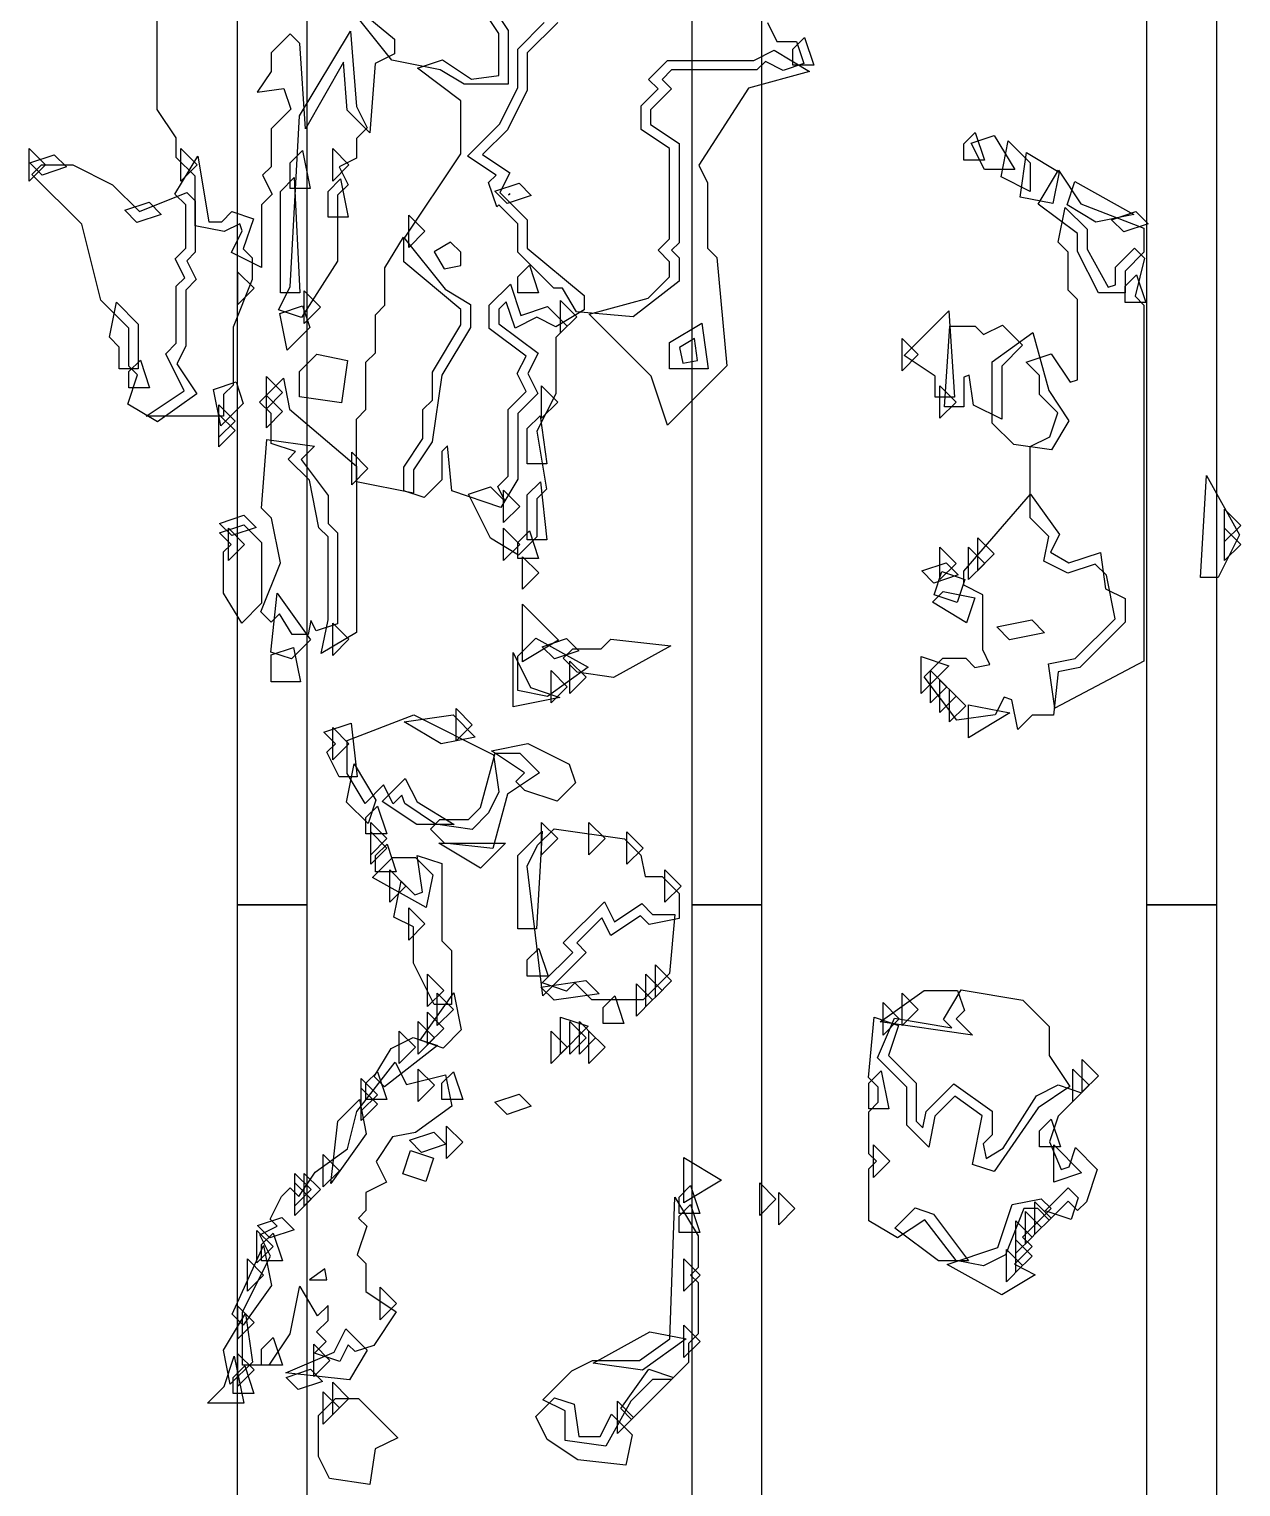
# Model space of a CAD drawing. Header units: millimetres. Extents: x 0 to 289, y 0 to 289.
# Drawn here: x 97.6 to 159.1, y 115 to 189 of the extents above; entities that cross this region are included whole.
import ezdxf

# ---------------------------------------------------------------- set-up
doc = ezdxf.new("R2010")
doc.units = ezdxf.units.MM
for name, color, linetype in [('CUT_SLOT', 1, 'Continuous'), ('ENG_D', 3, 'Continuous'), ('ENG_K', 2, 'Continuous'), ('ENG_L', 4, 'Continuous')]:
    doc.layers.add(name, color=color, linetype=linetype)

msp = doc.modelspace()

# ---------------------------------------------------------------- linework, layer by layer
at = {"layer": 'CUT_SLOT'}
for points in [[(108.145, 144.568), (111.709, 144.568), (111.709, 289.137), (108.145, 289.137), (108.145, 144.568)], [(131.239, 144.568), (134.803, 144.568), (134.803, 289.137), (131.239, 289.137), (131.239, 144.568)], [(154.333, 144.568), (157.897, 144.568), (157.897, 289.137), (154.333, 289.137), (154.333, 144.568)], [(108.145, 0), (111.709, 0), (111.709, 144.568), (108.145, 144.568), (108.145, 0)], [(131.239, 0), (134.803, 0), (134.803, 144.568), (131.239, 144.568), (131.239, 0)], [(154.333, 0), (157.897, 0), (157.897, 144.568), (154.333, 144.568), (154.333, 0)]]:
    msp.add_lwpolyline(points, close=True, dxfattribs=at)
at = {"layer": 'ENG_D'}
for points in [[(120.955, 190.421), (121.919, 188.976), (121.919, 186.252), (119.684, 186.252), (118.458, 186.988), (116.003, 187.479), (114.048, 189.923)], [(135.079, 189.385), (135.561, 188.421), (136.55, 188.421), (136.922, 187.305), (135.876, 186.956), (134.978, 187.405), (134.548, 186.975), (130.211, 186.975), (129.729, 186.493), (130.211, 186.011), (129.148, 184.948), (129.148, 184.213), (130.593, 183.249), (130.593, 178.201), (130.211, 177.819), (130.593, 177.437), (130.593, 176.256), (128.257, 174.438), (125.39, 174.699), (124.674, 175.891), (124.229, 175.891), (122.401, 177.719), (122.401, 179.165), (121.437, 180.129), (121.437, 180.129), (121.332, 180.023), (120.921, 181.257), (121.3, 181.637), (119.854, 182.601), (121.48, 184.226), (122.401, 186.068), (122.401, 188.039), (123.747, 189.385)]]:
    msp.add_lwpolyline(points, dxfattribs=at)
for points in [[(110.839, 175.955), (111.321, 184.638), (113.909, 188.952), (114.205, 185.113), (114.743, 184.036), (114.209, 183.502), (114.209, 182.489), (113.328, 182.048), (113.779, 181.145), (113.245, 180.611), (113.245, 177.267), (111.42, 174.399), (110.255, 174.787), (110.839, 175.955)], [(145.637, 183.807), (146.107, 182.397), (145.05, 182.397), (145.05, 183.22), (145.637, 183.807)], [(105.294, 182.979), (106.117, 182.156), (105.294, 181.333), (105.294, 182.979)], [(146.946, 181.541), (147.312, 183.368), (148.423, 182.256), (148.423, 180.802), (146.946, 181.541)], [(98.241, 181.639), (97.619, 182.261), (98.853, 182.673), (99.475, 182.051), (98.241, 181.639)], [(105.483, 176.421), (105.001, 177.385), (105.535, 177.919), (105.535, 180.129), (104.991, 180.673), (106.147, 182.6), (106.703, 179.265), (107.363, 179.265), (107.879, 179.781), (108.972, 179.417), (108.461, 177.884), (108.908, 177.437), (108.908, 176.327), (107.944, 173.917), (107.944, 170.973), (107.462, 170.491), (107.462, 169.386), (103.534, 169.386), (105.465, 170.673), (104.519, 172.566), (105.053, 173.1), (105.053, 175.991), (105.483, 176.421)], [(154.206, 177.719), (153.242, 176.755), (153.242, 175.651), (151.889, 175.651), (150.833, 177.762), (150.833, 178.662), (148.828, 180.166), (149.858, 181.884), (150.991, 180.185), (154.206, 178.948), (154.206, 177.719)], [(121.935, 180.626), (122.014, 180.666), (121.984, 180.676), (121.935, 180.626)], [(103.672, 180.263), (104.294, 179.641), (103.06, 179.23), (102.438, 179.852), (103.672, 180.263)], [(116.859, 179.605), (117.682, 178.783), (116.859, 177.96), (116.859, 179.605)], [(118.537, 171.472), (118.054, 168.093), (117.1, 166.663), (117.1, 165.478), (114.209, 166.056), (114.209, 169.245), (114.691, 169.727), (114.691, 172.136), (115.173, 172.618), (115.173, 174.546), (115.655, 175.027), (115.655, 176.922), (116.59, 178.481), (118.707, 175.835), (119.992, 175.064), (119.992, 173.897), (118.537, 171.472)], [(122.401, 175.651), (122.401, 176.473), (122.988, 177.06), (123.458, 175.651), (122.401, 175.651)], [(153.242, 175.991), (153.83, 176.578), (154.3, 175.169), (153.242, 175.169), (153.242, 175.991)], [(121.012, 163.192), (119.893, 165.431), (121.021, 165.806), (121.763, 165.064), (121.385, 165.819), (121.919, 166.353), (121.919, 169.727), (122.831, 170.638), (122.373, 171.554), (122.819, 172.446), (120.955, 173.843), (120.955, 175.027), (122.025, 176.097), (122.554, 174.51), (123.912, 174.962), (124.91, 173.964), (124.329, 173.382), (124.329, 170.534), (123.375, 168.625), (123.864, 165.689), (123.365, 165.19), (123.365, 163.262), (122.439, 162.336), (121.012, 163.192)], [(101.659, 173.403), (102.014, 175.175), (103.125, 174.064), (103.125, 171.795), (102.162, 171.795), (102.162, 172.9), (101.659, 173.403)], [(124.57, 175.268), (125.392, 174.446), (124.57, 173.623), (124.57, 175.268)], [(143.605, 170.35), (143.605, 171.425), (142.022, 172.481), (144.292, 174.751), (144.585, 170.35), (143.605, 170.35)], [(130.111, 173.137), (131.744, 174.116), (132.076, 171.795), (130.111, 171.795), (130.111, 173.137)], [(149.512, 167.679), (147.587, 167.954), (146.496, 169.045), (146.496, 172.16), (148.565, 173.638), (149.368, 170.692), (150.395, 169.152), (149.512, 167.679)], [(111.318, 171.654), (112.202, 172.539), (113.757, 172.228), (113.45, 170.077), (111.318, 170.382), (111.318, 171.654)], [(103.231, 172.241), (103.701, 170.832), (102.644, 170.832), (102.644, 171.654), (103.231, 172.241)], [(110.502, 171.32), (110.815, 169.756), (114.209, 166.846), (114.209, 158.407), (112.42, 157.334), (112.763, 159.049), (112.763, 163.262), (112.3, 163.725), (111.818, 166.135), (110.736, 167.217), (111.113, 167.594), (109.872, 168.007), (109.872, 169.527), (109.29, 170.109), (110.502, 171.32)], [(107.222, 169.968), (108.044, 169.145), (107.222, 168.322), (107.222, 169.968)], [(147.794, 153.477), (147.492, 154.986), (147.1, 155.116), (146.655, 154.226), (144.702, 153.948), (143.045, 156.156), (143.987, 157.098), (145.15, 157.098), (145.611, 156.636), (146.38, 156.79), (146.014, 157.523), (146.014, 160.322), (145.05, 160.804), (145.05, 161.525), (148.442, 165.438), (149.909, 163.384), (149.462, 162.49), (150.38, 161.939), (151.994, 162.477), (152.258, 160.63), (153.242, 160.138), (153.242, 158.925), (150.952, 156.635), (149.848, 156.414), (149.603, 154.206), (148.523, 154.206), (147.794, 153.477)], [(109.113, 163.739), (107.879, 163.327), (107.257, 163.949), (108.491, 164.361), (109.113, 163.739)], [(158.302, 164.667), (159.125, 163.844), (158.302, 163.021), (158.302, 164.667)], [(108.526, 162.88), (107.703, 162.058), (107.703, 163.703), (108.526, 162.88)], [(158.302, 162.058), (158.302, 163.703), (159.125, 162.88), (158.302, 162.058)], [(143.845, 161.094), (143.845, 162.739), (144.668, 161.917), (143.845, 161.094)], [(144.721, 159.925), (143.541, 160.318), (143.934, 161.498), (145.114, 161.105), (144.721, 159.925)], [(111.873, 158.035), (110.901, 157.063), (109.852, 157.412), (110.184, 160.4), (111.873, 158.035)], [(122.401, 157.197), (123.323, 158.119), (125.984, 156.641), (123.902, 155.154), (122.401, 155.454), (122.401, 157.197)], [(119.113, 154.221), (120.239, 153.094), (118.502, 152.747), (116.635, 153.867), (119.113, 154.221)], [(113.934, 153.806), (114.237, 151.074), (113.337, 151.074), (112.711, 152.326), (113.145, 152.761), (112.558, 153.348), (113.934, 153.806)], [(121.887, 150.201), (121.134, 147.438), (118.676, 147.711), (117.964, 148.423), (118.446, 148.905), (119.892, 148.905), (120.499, 149.512), (121.253, 152.279), (122.501, 152.279), (123.502, 151.277), (121.887, 150.201)], [(114.796, 148.7), (113.706, 149.79), (114.095, 151.732), (115.195, 149.898), (114.796, 148.7)], [(115.517, 149.832), (116.684, 150.999), (117.284, 149.799), (119.175, 148.664), (117.268, 148.664), (115.517, 149.832)], [(114.691, 149.005), (115.278, 149.592), (115.748, 148.183), (114.691, 148.183), (114.691, 149.005)], [(114.932, 148.282), (115.754, 147.46), (114.932, 146.637), (114.932, 148.282)], [(127.816, 147.928), (128.647, 147.097), (128.863, 146.014), (129.729, 146.014), (130.593, 145.15), (130.593, 143.889), (129.069, 143.584), (128.635, 144.017), (127.127, 143.012), (126.672, 143.921), (125.392, 142.641), (125.874, 142.159), (123.667, 139.951), (122.876, 146.539), (123.408, 147.602), (124.244, 148.438), (127.816, 147.928)], [(115.017, 145.959), (116.037, 146.978), (117.2, 146.978), (118.085, 146.093), (117.754, 144.438), (115.017, 145.959)], [(116.859, 142.782), (116.859, 144.427), (117.682, 143.605), (116.859, 142.782)], [(129.389, 141.536), (130.211, 140.713), (129.389, 139.891), (129.389, 141.536)], [(118.646, 140.231), (117.823, 139.409), (117.823, 141.054), (118.646, 140.231)], [(125.86, 140.728), (126.527, 140.061), (124.244, 139.735), (123.577, 140.402), (125.86, 140.728)], [(128.907, 139.409), (128.907, 141.054), (129.729, 140.231), (128.907, 139.409)], [(118.305, 140.09), (119.128, 139.267), (118.305, 138.445), (118.305, 140.09)], [(128.425, 138.927), (128.425, 140.572), (129.248, 139.749), (128.425, 138.927)], [(143.045, 140.231), (144.742, 140.231), (145.085, 139.202), (144.668, 138.786), (145.491, 137.963), (140.807, 138.632), (143.045, 140.231)], [(117.341, 136.999), (117.341, 138.644), (118.164, 137.822), (117.341, 136.999)], [(117.823, 137.481), (117.823, 139.126), (118.646, 138.304), (117.823, 137.481)], [(125.874, 137.822), (125.052, 136.999), (125.052, 138.644), (125.874, 137.822)], [(146.048, 126.245), (144.674, 126.52), (143.07, 128.582), (141.684, 127.658), (140.231, 128.529), (140.231, 131.175), (140.613, 131.557), (140.231, 131.939), (140.231, 134.066), (140.713, 134.548), (140.713, 135.313), (140.222, 135.804), (140.501, 138.869), (141.741, 138.456), (141.23, 136.923), (142.641, 135.512), (142.641, 133.585), (142.975, 133.251), (143.142, 134.085), (144.542, 135.486), (146.496, 134.091), (146.496, 132.903), (146.035, 132.442), (146.183, 131.699), (147.046, 132.216), (148.738, 134.875), (149.851, 135.432), (151.038, 135.036), (149.839, 133.836), (149.404, 132.532), (150.003, 131.133), (150.402, 131.266), (150.728, 132.244), (151.831, 131.14), (151.284, 129.499), (150.833, 129.048), (150.351, 129.53), (149.387, 128.566), (148.806, 129.148), (148.105, 129.148), (147.167, 126.805), (146.048, 126.245)], [(116.377, 138.163), (117.2, 137.34), (116.377, 136.517), (116.377, 138.163)], [(117.341, 134.59), (117.341, 136.235), (118.164, 135.412), (117.341, 134.59)], [(115.278, 136.099), (115.748, 134.689), (114.691, 134.689), (114.691, 135.512), (115.278, 136.099)], [(118.546, 135.512), (119.133, 136.099), (119.603, 134.689), (118.546, 134.689), (118.546, 135.512)], [(114.45, 135.271), (115.273, 134.449), (114.45, 133.626), (114.45, 135.271)], [(112.904, 130.423), (113.256, 133.595), (114.357, 134.696), (114.707, 132.948), (112.904, 130.423)], [(119.61, 132.521), (118.787, 131.698), (118.787, 133.344), (119.61, 132.521)], [(118.751, 132.416), (117.517, 132.004), (116.895, 132.626), (118.129, 133.038), (118.751, 132.416)], [(112.522, 130.253), (112.522, 131.898), (113.345, 131.075), (112.522, 130.253)], [(116.555, 130.923), (116.948, 132.103), (118.128, 131.71), (117.735, 130.53), (116.555, 130.923)], [(111.899, 129.63), (111.077, 128.807), (111.077, 130.452), (111.899, 129.63)], [(111.559, 130.934), (112.381, 130.111), (111.559, 129.289), (111.559, 130.934)], [(131.651, 127.943), (130.593, 127.943), (130.593, 128.766), (131.181, 129.353), (131.651, 127.943)], [(148.183, 127.361), (148.183, 129.007), (149.005, 128.184), (148.183, 127.361)], [(149.487, 128.666), (148.664, 127.843), (148.664, 129.488), (149.487, 128.666)], [(109.185, 128.289), (110.419, 128.701), (111.041, 128.079), (109.807, 127.667), (109.185, 128.289)], [(147.701, 128.525), (148.523, 127.702), (147.701, 126.879), (147.701, 128.525)], [(109.39, 127.32), (109.977, 127.907), (110.447, 126.497), (109.39, 126.497), (109.39, 127.32)], [(147.701, 125.916), (147.701, 127.561), (148.523, 126.738), (147.701, 125.916)], [(109.888, 125.237), (108.457, 123.234), (107.897, 123.795), (109.48, 127.277), (109.888, 125.237)], [(130.834, 126.597), (131.657, 125.774), (130.834, 124.952), (130.834, 126.597)], [(147.219, 125.434), (147.219, 127.079), (148.041, 126.256), (147.219, 125.434)], [(116.236, 124.329), (115.414, 123.506), (115.414, 125.151), (116.236, 124.329)], [(107.796, 120.226), (107.449, 121.963), (108.569, 123.83), (108.923, 121.352), (107.796, 120.226)], [(114.753, 121.957), (113.854, 120.458), (110.624, 120.817), (113.069, 121.865), (113.661, 123.049), (114.753, 121.957)], [(128.727, 120.944), (126.236, 121.3), (129.108, 122.896), (130.945, 122.528), (128.727, 120.944)], [(131.657, 122.401), (130.834, 121.579), (130.834, 123.224), (131.657, 122.401)], [(109.39, 121.196), (109.39, 122.019), (109.977, 122.606), (110.447, 121.196), (109.39, 121.196)], [(109.001, 119.751), (107.944, 119.751), (107.944, 120.573), (108.532, 121.161), (109.001, 119.751)], [(130.317, 120.579), (128.184, 118.446), (127.628, 119.002), (129.055, 120.999), (130.317, 120.579)], [(113.827, 119.51), (113.004, 118.687), (113.004, 120.332), (113.827, 119.51)], [(113.345, 119.028), (112.522, 118.205), (112.522, 119.851), (113.345, 119.028)], [(125.502, 117.582), (126.589, 117.582), (127.154, 118.712), (128.205, 117.661), (127.895, 116.114), (125.449, 116.385), (123.901, 117.417), (123.313, 118.594), (124.264, 119.545), (125.269, 119.209), (125.502, 117.582)], [(127.461, 117.723), (127.461, 119.369), (128.284, 118.546), (127.461, 117.723)]]:
    msp.add_lwpolyline(points, close=True, dxfattribs=at)
at = {"layer": 'ENG_K'}
for points in [[(132.039, 181.249), (132.039, 177.919), (132.512, 177.446), (133.012, 171.946), (130.006, 168.94), (129.178, 171.424), (126.033, 174.569), (129.023, 175.384), (130.111, 176.473), (130.111, 177.237), (129.53, 177.819), (130.111, 178.401), (130.111, 182.991), (128.666, 183.955), (128.666, 185.147), (129.53, 186.011), (129.048, 186.493), (130.012, 187.457), (134.392, 187.457), (135.423, 187.973), (137.225, 186.891), (134.119, 186.044), (131.593, 182.141), (132.039, 181.249)], [(146.106, 181.915), (145.433, 183.261), (146.603, 183.651), (147.644, 181.915), (146.106, 181.915)], [(113.004, 181.333), (113.004, 182.979), (113.827, 182.156), (113.004, 181.333)], [(113.78, 179.506), (112.763, 179.506), (112.763, 180.81), (113.393, 181.44), (113.78, 179.506)], [(153.692, 179.639), (151.753, 179.251), (150.302, 180.121), (150.696, 181.303), (153.692, 179.639)], [(152.298, 161.316), (151.732, 161.882), (150.333, 161.415), (149.115, 162.024), (149.367, 163.283), (148.423, 164.226), (148.423, 167.848), (149.431, 168.352), (149.834, 169.562), (148.905, 170.491), (148.905, 171.455), (148.218, 172.142), (149.486, 172.564), (150.449, 171.118), (150.833, 171.246), (150.833, 175.31), (150.351, 175.792), (150.351, 177.719), (149.849, 178.222), (150.203, 179.994), (151.315, 178.883), (151.315, 177.881), (152.392, 175.942), (152.761, 176.065), (152.761, 176.955), (153.724, 177.919), (154.232, 177.411), (153.75, 175.483), (154.206, 175.027), (154.206, 156.953), (149.679, 154.556), (149.357, 156.807), (150.714, 157.079), (152.74, 159.104), (152.298, 161.316)], [(152.555, 179.37), (153.789, 179.781), (154.411, 179.159), (153.177, 178.748), (152.555, 179.37)], [(111.559, 175.75), (112.381, 174.928), (111.559, 174.105), (111.559, 175.75)], [(111.834, 173.899), (110.688, 172.752), (110.317, 174.607), (111.47, 174.992), (111.834, 173.899)], [(130.782, 172.079), (131.527, 172.228), (131.37, 173.33), (130.622, 172.881), (130.782, 172.079)], [(141.918, 171.696), (141.918, 173.341), (142.741, 172.518), (141.918, 171.696)], [(123.606, 169.286), (123.606, 170.931), (124.429, 170.109), (123.606, 169.286)], [(144.668, 170.109), (143.845, 169.286), (143.845, 170.931), (144.668, 170.109)], [(108.044, 168.663), (107.222, 167.84), (107.222, 169.486), (108.044, 168.663)], [(122.883, 168.763), (123.535, 169.415), (123.884, 166.976), (122.883, 166.976), (122.883, 168.763)], [(123.549, 166.056), (123.875, 163.121), (122.883, 163.121), (122.883, 165.39), (123.549, 166.056)], [(157.388, 166.372), (159.057, 163.368), (157.969, 161.194), (157.083, 161.194), (157.388, 166.372)], [(122.501, 162.88), (121.678, 162.058), (121.678, 163.703), (122.501, 162.88)], [(122.401, 162.157), (122.401, 162.98), (122.988, 163.567), (123.458, 162.157), (122.401, 162.157)], [(123.465, 161.435), (122.642, 160.612), (122.642, 162.257), (123.465, 161.435)], [(145.184, 158.905), (143.457, 159.941), (144.007, 160.491), (145.606, 160.172), (145.184, 158.905)], [(122.642, 156.913), (122.642, 159.848), (124.476, 158.014), (122.642, 156.913)], [(113.004, 158.884), (113.827, 158.061), (113.004, 157.239), (113.004, 158.884)], [(124.876, 158.096), (125.498, 157.474), (124.264, 157.063), (123.642, 157.685), (124.876, 158.096)], [(124.711, 157.098), (125.193, 157.579), (126.638, 157.579), (127.132, 158.073), (130.166, 157.736), (127.266, 156.125), (125.42, 156.389), (124.711, 157.098)], [(111.018, 157.653), (111.371, 155.893), (109.872, 155.893), (109.872, 157.271), (111.018, 157.653)], [(122.16, 154.635), (122.16, 157.395), (123.054, 155.608), (124.543, 155.112), (122.16, 154.635)], [(125.052, 155.311), (125.052, 156.956), (125.874, 156.134), (125.052, 155.311)], [(144.292, 156.721), (142.882, 155.311), (142.882, 157.191), (144.292, 156.721)], [(124.088, 154.829), (124.088, 156.475), (124.91, 155.652), (124.088, 154.829)], [(144.186, 155.652), (143.364, 154.829), (143.364, 156.475), (144.186, 155.652)], [(144.668, 155.17), (143.845, 154.347), (143.845, 155.993), (144.668, 155.17)], [(144.327, 155.511), (145.15, 154.688), (144.327, 153.865), (144.327, 155.511)], [(147.395, 154.32), (145.291, 153.058), (145.291, 154.741), (147.395, 154.32)], [(120.092, 153.724), (119.269, 152.902), (119.269, 154.547), (120.092, 153.724)], [(113.004, 151.938), (113.004, 153.583), (113.827, 152.761), (113.004, 151.938)], [(125.327, 150.768), (124.394, 149.834), (122.753, 150.381), (122.301, 150.833), (122.746, 151.277), (121.061, 152.401), (122.917, 152.772), (125.008, 151.727), (125.327, 150.768)], [(114.932, 147.119), (114.932, 148.764), (115.754, 147.942), (114.932, 147.119)], [(123.351, 143.364), (122.401, 143.364), (122.401, 147.078), (123.643, 148.319), (123.351, 143.364)], [(124.429, 147.942), (123.606, 147.119), (123.606, 148.764), (124.429, 147.942)], [(126.015, 148.764), (126.838, 147.942), (126.015, 147.119), (126.015, 148.764)], [(127.943, 148.282), (128.766, 147.46), (127.943, 146.637), (127.943, 148.282)], [(115.173, 146.255), (115.173, 147.078), (115.76, 147.665), (116.23, 146.255), (115.173, 146.255)], [(121.778, 147.701), (120.511, 146.433), (118.399, 147.701), (121.778, 147.701)], [(117.1, 141.62), (117.1, 143.456), (116.105, 143.953), (116.47, 145.78), (117.165, 145.085), (117.556, 145.215), (117.289, 147.089), (118.546, 146.67), (118.546, 142.741), (119.028, 142.259), (119.028, 139.508), (118.156, 139.508), (117.1, 141.62)], [(116.718, 145.532), (115.896, 144.709), (115.896, 146.355), (116.718, 145.532)], [(129.871, 146.355), (130.693, 145.532), (129.871, 144.709), (129.871, 146.355)], [(122.883, 140.954), (122.883, 141.777), (123.47, 142.364), (123.94, 140.954), (122.883, 140.954)], [(119.155, 140.101), (119.53, 138.225), (118.611, 137.305), (117.437, 137.696), (119.155, 140.101)], [(127.325, 139.954), (127.795, 138.545), (126.738, 138.545), (126.738, 139.367), (127.325, 139.954)], [(144.445, 138.328), (144.024, 138.748), (144.928, 140.255), (148.057, 139.733), (149.387, 138.403), (149.387, 136.931), (150.444, 135.346), (148.836, 134.274), (146.591, 131.03), (145.495, 131.396), (145.988, 133.861), (144.594, 134.857), (143.586, 133.848), (143.271, 132.273), (142.159, 133.385), (142.159, 135.313), (140.668, 136.803), (141.53, 138.813), (144.445, 138.328)], [(125.98, 138.409), (124.57, 136.999), (124.57, 138.879), (125.98, 138.409)], [(125.533, 138.644), (126.356, 137.822), (125.533, 136.999), (125.533, 138.644)], [(115.635, 135.332), (115.11, 135.857), (115.966, 137.283), (117.082, 137.841), (118.326, 137.426), (115.635, 135.332)], [(124.91, 137.34), (124.088, 136.517), (124.088, 138.163), (124.91, 137.34)], [(126.015, 138.163), (126.838, 137.34), (126.015, 136.517), (126.015, 138.163)], [(150.592, 134.59), (150.592, 136.235), (151.415, 135.412), (150.592, 134.59)], [(151.074, 135.072), (151.074, 136.717), (151.897, 135.894), (151.074, 135.072)], [(114.45, 135.753), (115.273, 134.93), (114.45, 134.108), (114.45, 135.753)], [(122.466, 134.965), (123.088, 134.343), (121.854, 133.932), (121.232, 134.554), (122.466, 134.965)], [(140.472, 132.38), (141.295, 131.557), (140.472, 130.735), (140.472, 132.38)], [(130.834, 131.742), (132.748, 130.593), (130.834, 129.445), (130.834, 131.742)], [(135.512, 129.63), (134.689, 128.807), (134.689, 130.452), (135.512, 129.63)], [(136.476, 129.148), (135.653, 128.325), (135.653, 129.97), (136.476, 129.148)], [(148.041, 127.702), (148.523, 127.22), (147.626, 126.322), (148.683, 125.794), (146.982, 124.773), (144.213, 126.312), (146.787, 127.17), (147.516, 129.357), (148.985, 129.65), (149.487, 129.148), (148.041, 127.702)], [(150.351, 130.211), (150.868, 129.695), (150.503, 128.602), (149.182, 129.042), (150.351, 130.211)], [(143.765, 126.497), (141.551, 128.158), (142.576, 129.182), (143.511, 128.871), (145.291, 126.497), (143.765, 126.497)], [(108.185, 124.188), (109.008, 123.365), (108.185, 122.542), (108.185, 124.188)], [(108.479, 119.269), (106.64, 119.269), (107.493, 120.122), (108.003, 121.651), (108.479, 119.269)], [(111.865, 120.99), (112.486, 120.368), (111.253, 119.957), (110.631, 120.579), (111.865, 120.99)]]:
    msp.add_lwpolyline(points, close=True, dxfattribs=at)
at = {"layer": 'ENG_L'}
for points in [[(113.245, 190.943), (116.137, 188.534), (116.137, 187.79), (115.162, 187.302), (114.891, 183.784), (113.735, 184.94), (113.547, 187.379), (111.612, 183.993), (111.324, 188.314), (110.836, 188.803), (109.872, 187.839), (109.872, 186.902), (109.167, 185.844), (110.519, 186.037), (110.87, 184.982), (109.872, 183.984), (109.872, 182.056), (109.442, 181.627), (109.924, 180.663), (109.39, 180.129), (109.39, 176.947), (107.862, 177.711), (108.407, 178.801), (108.286, 179.166), (107.496, 178.771), (106.017, 179.067), (106.017, 181.574), (105.053, 182.538), (105.053, 183.529), (104.089, 184.975), (104.089, 196.031)], [(124.429, 189.385), (122.883, 187.839), (122.883, 185.954), (121.876, 183.941), (120.611, 182.675), (121.989, 181.757), (121.989, 181.757), (121.49, 180.758), (122.883, 179.365), (122.883, 177.932), (125.774, 175.522), (125.774, 174.791), (124.339, 173.93), (123.365, 174.417), (122.26, 173.865), (121.814, 175.204), (121.437, 174.828), (121.437, 174.084), (123.429, 172.59), (122.912, 171.554), (123.417, 170.543), (122.401, 169.527), (122.401, 166.187), (121.545, 164.759), (119.043, 165.593), (118.835, 167.888), (118.546, 167.599), (118.546, 166.154), (117.647, 165.255), (116.618, 165.598), (116.618, 166.808), (117.582, 168.254), (117.582, 169.727), (118.064, 170.209), (118.064, 171.621), (119.51, 174.031), (119.51, 174.815), (116.618, 177.224), (116.618, 178.374), (119.51, 182.711), (119.51, 185.409), (117.311, 187.058), (118.582, 187.482), (120.049, 186.504), (121.437, 186.702), (121.437, 188.83), (120.474, 190.275)]]:
    msp.add_lwpolyline(points, dxfattribs=at)
for points in [[(136.376, 188.039), (136.963, 188.626), (137.433, 187.216), (136.376, 187.216), (136.376, 188.039)], [(97.584, 182.979), (98.406, 182.156), (97.584, 181.333), (97.584, 182.979)], [(111.852, 180.951), (110.836, 180.951), (110.836, 182.256), (111.466, 182.886), (111.852, 180.951)], [(97.725, 181.674), (98.207, 182.156), (99.809, 182.156), (101.822, 181.149), (103.183, 179.788), (105.593, 180.752), (106.017, 180.328), (106.017, 177.719), (105.587, 177.29), (106.069, 176.326), (105.535, 175.792), (105.535, 172.943), (105.09, 172.054), (106.106, 170.53), (104.101, 169.098), (102.595, 170.002), (103.091, 171.489), (102.644, 171.937), (102.644, 173.864), (101.221, 175.286), (100.257, 179.142), (97.725, 181.674)], [(147.912, 180.519), (148.236, 182.79), (149.898, 181.793), (149.576, 180.186), (147.912, 180.519)], [(110.354, 180.81), (111.05, 181.507), (111.329, 175.651), (110.354, 175.651), (110.354, 180.81)], [(122.466, 181.227), (123.088, 180.605), (121.854, 180.194), (121.232, 180.816), (122.466, 181.227)], [(118.991, 178.238), (118.154, 177.736), (118.665, 176.884), (119.51, 177.053), (119.51, 177.719), (118.991, 178.238)], [(108.185, 175.069), (108.185, 176.714), (109.008, 175.891), (108.185, 175.069)], [(144.07, 169.868), (144.343, 173.964), (145.632, 173.964), (146.062, 173.534), (147.025, 174.016), (148.041, 173), (146.978, 171.937), (146.978, 169.237), (145.552, 169.95), (145.334, 171.475), (145.05, 171.381), (145.05, 169.868), (144.07, 169.868)], [(108.461, 170.044), (107.314, 168.897), (106.944, 170.752), (108.097, 171.136), (108.461, 170.044)], [(109.631, 171.413), (110.454, 170.591), (109.631, 169.768), (109.631, 171.413)], [(109.631, 168.804), (109.631, 170.449), (110.454, 169.627), (109.631, 168.804)], [(113.245, 158.851), (112.159, 158.49), (111.898, 159.012), (111.756, 158.302), (110.94, 158.302), (110.306, 159.359), (109.872, 158.925), (109.348, 159.449), (110.344, 161.94), (109.891, 164.207), (109.382, 164.716), (109.651, 168.215), (112.07, 167.87), (111.395, 167.195), (112.763, 165.37), (112.763, 163.944), (113.245, 163.462), (113.245, 158.851)], [(114.791, 166.735), (113.968, 165.913), (113.968, 167.558), (114.791, 166.735)], [(121.678, 165.631), (122.501, 164.808), (121.678, 163.985), (121.678, 165.631)], [(107.462, 162.498), (107.845, 162.88), (107.257, 163.468), (108.491, 163.879), (109.39, 162.98), (109.39, 159.889), (108.378, 158.878), (107.462, 160.404), (107.462, 162.498)], [(146.596, 162.398), (145.773, 161.576), (145.773, 163.221), (146.596, 162.398)], [(145.291, 161.094), (145.291, 162.739), (146.114, 161.917), (145.291, 161.094)], [(142.918, 161.54), (144.152, 161.951), (144.773, 161.329), (143.539, 160.918), (142.918, 161.54)], [(149.153, 158.395), (147.38, 158.041), (146.73, 158.691), (148.503, 159.046), (149.153, 158.395)], [(113.727, 152.926), (117.113, 154.228), (121.176, 152.197), (121.446, 150.311), (120.913, 149.245), (120.077, 148.409), (118.217, 148.675), (116.657, 149.715), (116.513, 150.146), (116.071, 149.703), (115.589, 150.667), (114.643, 149.722), (113.727, 151.248), (113.727, 152.926)], [(127.314, 143.715), (128.697, 144.637), (129.248, 144.086), (130.375, 144.086), (130.103, 141.086), (128.766, 139.749), (126.157, 139.749), (125.293, 140.613), (124.876, 140.197), (123.642, 140.608), (125.193, 142.159), (124.711, 142.641), (126.804, 144.734), (127.314, 143.715)], [(141.918, 140.09), (142.741, 139.267), (141.918, 138.445), (141.918, 140.09)], [(141.777, 138.786), (140.954, 137.963), (140.954, 139.608), (141.777, 138.786)], [(111.342, 125.186), (111.294, 125.152), (110.822, 122.789), (109.76, 121.196), (108.426, 121.196), (108.426, 123.904), (109.843, 126.738), (109.308, 127.81), (110.188, 128.25), (109.82, 128.618), (110.397, 129.772), (110.836, 130.211), (111.28, 129.767), (112.105, 131.005), (113.756, 132.184), (114.229, 134.074), (116.181, 136.585), (116.748, 135.452), (118.733, 135.948), (119.054, 134.343), (117.198, 133.018), (116.041, 132.786), (115.21, 131.54), (115.737, 130.486), (114.691, 129.963), (114.691, 129.048), (114.309, 128.666), (114.726, 128.249), (114.244, 126.803), (114.691, 126.356), (114.691, 124.94), (116.23, 123.914), (115.086, 122.199), (114.144, 121.885), (113.793, 122.235), (113.367, 121.384), (112.076, 121.814), (112.663, 122.401), (112.182, 122.883), (112.763, 123.465), (112.763, 124.229), (112.234, 123.699), (111.342, 125.186)], [(140.231, 135.512), (140.861, 136.142), (141.248, 134.208), (140.231, 134.208), (140.231, 135.512)], [(149.493, 133.69), (149.963, 132.28), (148.905, 132.28), (148.905, 133.103), (149.493, 133.69)], [(151.038, 130.97), (149.628, 130.5), (149.628, 132.38), (151.038, 130.97)], [(111.077, 130.934), (111.899, 130.111), (111.077, 129.289), (111.077, 130.934)], [(131.181, 130.317), (131.651, 128.907), (130.593, 128.907), (130.593, 129.729), (131.181, 130.317)], [(128.589, 121.437), (130.116, 122.528), (130.383, 129.726), (131.557, 127.769), (131.557, 126.157), (131.175, 125.774), (131.557, 125.392), (131.557, 122.783), (131.075, 122.301), (131.075, 121.338), (130.211, 120.474), (129.248, 120.474), (128.137, 119.363), (126.868, 117.079), (124.811, 117.373), (124.811, 118.879), (123.681, 119.444), (125.15, 120.913), (126.199, 121.437), (128.589, 121.437)], [(109.149, 128.043), (109.972, 127.22), (109.149, 126.397), (109.149, 128.043)], [(108.667, 124.952), (108.667, 126.597), (109.49, 125.774), (108.667, 124.952)], [(111.829, 125.533), (112.71, 125.533), (112.6, 126.085), (111.829, 125.533)], [(112.04, 122.26), (112.863, 121.437), (112.04, 120.615), (112.04, 122.26)], [(109.008, 120.955), (108.185, 120.133), (108.185, 121.778), (109.008, 120.955)], [(114.895, 115.141), (112.845, 115.434), (112.281, 116.562), (112.281, 118.646), (113.145, 119.51), (114.309, 119.51), (116.302, 117.516), (115.152, 116.941), (114.895, 115.141)]]:
    msp.add_lwpolyline(points, close=True, dxfattribs=at)

doc.saveas('drawing.dxf')
